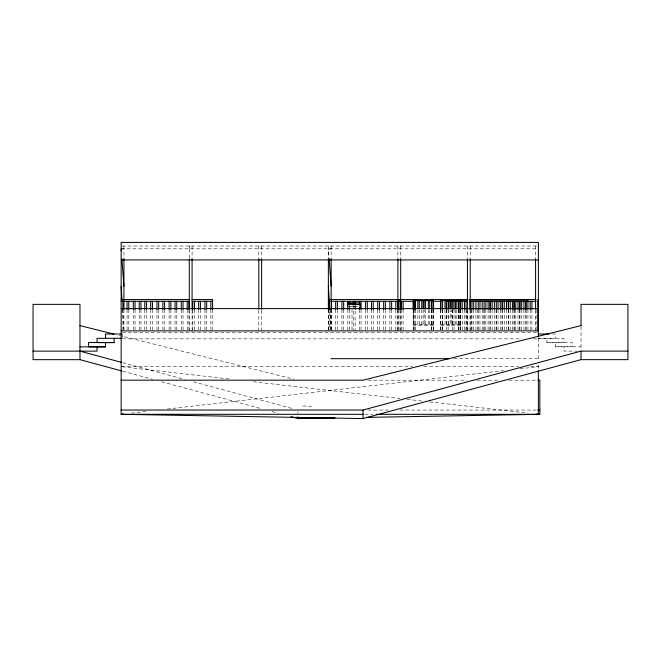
<?xml version="1.0" encoding="UTF-8"?>
<svg xmlns="http://www.w3.org/2000/svg" width="661" height="661" viewBox="0 0 661 661"><rect width="100%" height="100%" fill="white"/><g stroke="black" fill="none" stroke-linecap="round" stroke-linejoin="round"><path stroke-width="0.5" stroke-dasharray="3.31 2.48" d="M189.294 248.809L189.294 246.024L189.294 259.062M131.399 413.133L145.751 411.497M167.283 409.035L503.508 370.647M519.91 368.78L538.368 366.673L530.105 366.673M122.078 246.024L537.434 246.024M121.153 248.809L538.368 248.809M122.078 248.949L123.929 248.949M331.144 248.949L328.368 248.949L329.12 259.021M348.454 306.349L359.039 306.349M355.139 306.522L352.007 306.522L352.007 329.847M413.72 324.601L423.106 324.601M424.155 324.601L433.542 324.601M440.837 324.601L450.224 324.601M451.273 324.601L460.659 324.601M433.542 325.642L424.155 325.642L424.155 309.612M440.837 325.642L450.224 325.642L450.224 309.612M460.659 325.642L451.273 325.642L451.273 309.612M122.186 332.252L538.368 332.252M552.414 333.979L555.43 333.979L555.43 338.25L538.368 338.25M538.459 338.333L563.957 338.333L563.957 342.596L546.895 342.596L546.895 338.333M122.186 338.853L521.843 338.853M533.204 338.853L538.368 338.853M546.895 342.497L572.492 342.497L572.492 346.769L555.43 346.769L555.43 342.497M555.43 346.851L581.027 346.851M578.011 351.115L563.957 351.115L563.957 346.851M453.686 358.675L538.368 358.675M121.153 366.673L412.373 366.673M423.734 366.673L518.745 366.673M367.946 380.191L466.765 380.191M477.06 380.191L498.675 380.191M508.97 380.191L536.765 380.191M367.946 410.051L388.528 410.051M399.855 410.051L536.765 410.051M364.855 414.323L373.135 414.307M122.178 366.789L230.838 379.191M253.386 381.769L399.979 398.5M407.151 399.327L422.528 401.078M429.7 401.896L528.114 413.133M118.972 335.375L293.947 379.191M122.772 362.699L184.485 379.381M193.442 381.802L293.963 408.977M122.772 371.234L152.633 379.307M161.59 381.728L262.111 408.903M272.068 411.588L278.041 413.208M331.087 329.707L329.822 309.48L329.756 329.839M122.599 309.48L123.871 329.707M581.027 326.724L581.027 349.405M538.368 338.068L538.368 360.732M538.368 364.855L538.368 370.003M536.088 309.464L536.088 330.864M535.584 246.024L535.584 259.062M535.584 310.348L535.584 330.864M531.915 309.464L531.915 329.839M530.172 309.464L530.172 329.839M527.932 309.464L527.932 329.839M526.197 309.464L526.197 329.839M525.652 309.464L525.652 329.839M523.917 309.464L523.917 329.839M521.678 309.464L521.678 329.839M519.934 309.464L519.934 329.839M519.744 309.464L519.744 329.839M518.009 309.464L518.009 329.839M515.762 309.464L515.762 329.839M514.184 309.464L514.184 329.839M514.027 309.464L514.027 329.839M512.44 309.464L512.44 329.839M510.201 309.464L510.201 329.839M508.466 309.464L508.466 329.839M508.268 309.464L508.268 329.839M506.533 309.464L506.533 330.864M504.293 309.464L504.293 329.839M502.55 309.464L502.55 329.839M502.013 309.464L502.013 329.839M500.278 309.464L500.278 329.839M498.03 309.464L498.03 329.839M496.295 309.464L496.295 329.839M496.105 309.464L496.105 329.839M494.362 309.464L494.362 330.864M492.123 309.464L492.123 329.839M490.388 309.464L490.388 329.839M489.842 309.464L489.842 329.839M488.107 309.464L488.107 329.839M485.868 309.464L485.868 329.839M484.125 309.464L484.125 329.839M483.935 309.464L483.935 329.839M482.2 309.464L482.2 329.839M479.952 309.464L479.952 329.839M478.217 309.464L478.217 329.839M477.68 309.464L477.68 329.839M475.937 309.464L475.937 329.839M473.697 309.464L473.697 329.839M471.954 309.464L471.954 329.839M471.764 309.464L471.764 329.839M470.219 246.024L470.219 259.062M470.219 310.348L470.219 330.864M470.029 309.464L470.029 329.839M467.781 309.464L467.781 329.839M467.434 246.024L467.434 259.062M467.434 310.348L467.434 330.864M466.203 309.464L466.203 329.839M466.046 309.464L466.046 329.839M464.46 309.464L464.46 330.864M462.221 309.464L462.221 329.839M460.659 309.464L460.659 329.839M460.486 309.464L460.486 329.839M460.296 309.464L460.296 329.839M459.271 309.612L459.271 324.601M458.916 309.464L458.916 329.839M458.742 309.464L458.742 329.839M458.552 309.464L458.552 330.864M456.834 309.612L456.834 324.601M455.446 309.612L455.446 324.601M454.033 309.464L454.033 329.839M452.661 309.612L452.661 324.601M452.298 309.464L452.298 329.839M448.836 309.612L448.836 324.601M448.125 309.464L448.125 329.839M446.406 309.612L446.406 324.601M446.382 309.464L446.382 329.839M445.01 309.612L445.01 324.601M442.581 309.464L442.581 329.839M442.407 309.464L442.407 329.839M442.234 309.612L442.234 324.601M440.837 309.464L440.837 330.864M440.664 309.464L440.664 329.839M433.542 309.464L433.542 329.839M433.368 309.464L433.368 329.839M432.145 309.612L432.145 324.601M431.798 309.464L431.798 329.839M431.625 309.464L431.625 330.864M429.716 309.612L429.716 324.601M428.32 309.612L428.32 324.601M425.544 309.612L425.544 324.601M423.106 309.612L423.106 325.642L413.72 325.642L413.72 309.612M421.718 309.612L421.718 324.601M419.281 309.612L419.281 324.601M417.892 309.612L417.892 324.601M415.108 309.464L415.108 329.839M414.934 309.464L414.934 329.839M413.373 309.464L413.373 329.839M413.199 309.464L413.199 329.839M403.119 309.464L403.119 330.864M401.376 309.464L401.376 330.864M400.682 246.024L400.682 259.062M400.682 310.348L400.682 330.864M399.988 309.464L399.988 329.839M398.252 309.464L398.252 329.839M397.905 246.024L397.905 259.062M397.905 310.348L397.905 330.864M397.55 309.464L397.55 329.839M395.815 309.464L395.815 330.864M391.643 309.464L391.643 329.839M389.907 309.464L389.907 330.864M385.388 309.464L385.388 329.839M383.644 309.464L383.644 329.839M379.472 309.464L379.472 329.839M377.737 309.464L377.737 329.839M373.217 309.464L373.217 329.839M371.482 309.464L371.482 329.839M367.309 309.464L367.309 329.839M365.566 309.464L365.566 330.864M361.046 309.464L361.046 329.839M359.311 309.464L359.311 329.839M355.139 305.382L355.139 329.847M353.395 305.382L353.395 329.839M349.578 305.382L349.578 307.423M349.578 309.464L349.578 329.839M347.835 309.464L347.835 330.864M343.662 309.464L343.662 329.839M341.927 309.464L341.927 329.839M337.407 309.464L337.407 329.839M335.664 309.464L335.664 329.839M331.492 309.464L331.492 329.839M331.144 246.024L331.144 259.062M331.144 309.48L331.144 330.864M330.26 309.464L330.26 329.839M328.525 309.464L328.525 330.864M328.368 246.024L328.368 259.062M328.368 309.48L328.368 330.864M297.946 411.762L297.946 413.464M261.616 246.024L261.616 259.062M261.616 310.348L261.616 330.864M258.831 246.024L258.831 259.062M258.831 310.348L258.831 330.864M212.586 309.464L212.586 329.839M210.851 309.464L210.851 329.839M206.678 309.464L206.678 329.839M204.943 309.464L204.943 329.839M200.423 309.464L200.423 329.839M198.68 309.464L198.68 329.839M194.508 309.464L194.508 330.864M192.772 309.464L192.772 329.839M192.078 246.024L192.078 259.062M192.078 310.348L192.078 330.864M189.294 310.348L189.294 330.864M188.947 309.464L188.947 329.839M187.212 309.464L187.212 329.839M183.039 309.464L183.039 329.839M181.296 309.464L181.296 329.839M176.776 309.464L176.776 329.839M175.041 309.464L175.041 329.839M170.869 309.464L170.869 329.839M169.125 309.464L169.125 329.839M164.606 309.464L164.606 329.839M162.87 309.464L162.87 329.839M158.698 309.464L158.698 329.839M156.963 309.464L156.963 329.839M152.443 309.464L152.443 329.839M150.7 309.464L150.7 329.839M146.527 309.464L146.527 329.839M144.792 309.464L144.792 329.839M140.967 309.464L140.967 329.839M139.231 309.464L139.231 329.839M135.059 309.464L135.059 329.839M133.315 309.464L133.315 329.839M128.796 309.464L128.796 329.839M127.061 309.464L127.061 329.839M123.929 246.024L123.929 259.062M123.929 309.48L123.929 330.864M122.888 309.464L122.888 330.864M122.632 333.995L122.632 338.267M302.812 406.044A64.233 5.081 -6.1 0 1 311.562 406.391"/><path stroke-width="0.99" d="M423.106 308.613L423.106 299.573L399.988 299.573M450.224 308.613L450.224 299.573M460.659 300.615L460.659 299.573M121.153 410.035L363.054 410.035L581.027 351.115L627.95 351.115M538.368 337.044L538.368 242.413L121.153 242.413L121.153 414.307L363.054 418.57L581.027 359.65L627.95 359.65L627.95 304.341L581.027 304.341L581.027 325.716M581.027 325.592L363.054 380.174L121.153 380.174M123.202 414.067L121.153 414.307L363.054 414.307M290.98 416.703L297.946 418.587L335.003 417.934M366.913 417.372L539.847 414.323L539.847 380.191L537.79 380.191M121.153 259.938L538.368 259.938M121.153 299.573L188.872 299.573M191.971 299.573L212.586 299.573L212.586 309.464M328.872 299.573L328.525 309.464M329.756 299.573L399.641 299.573L399.641 301.309M468.038 299.573L424.155 299.573L424.155 308.613M470.095 299.573L536.088 299.573M460.486 300.044L467.641 300.044M469.682 300.044L527.932 300.044L527.932 309.464M423.106 300.615L415.108 300.615L415.108 309.464M424.155 300.615L432.145 300.615M442.234 300.615L450.224 300.615M451.273 300.615L459.271 300.615M121.153 301.309L188.947 301.309L188.947 309.464M212.586 301.309L192.772 301.309L192.772 309.464M398.252 301.309L399.988 301.309L399.988 309.464M413.199 301.309L401.376 301.309L401.376 309.464M415.108 301.309L413.373 301.309L413.373 309.464M451.463 301.309L446.382 301.309L446.382 309.464M452.298 301.309L458.552 301.309L458.552 309.464M467.781 301.309L458.916 301.309L458.916 309.464M469.682 301.309L536.088 301.309M347.488 306.349L347.488 302.92L360.005 302.92L360.005 308.034M347.488 304.614L360.005 304.638L347.488 302.945M121.153 308.613L538.368 308.613M121.153 330.864L538.368 330.864M538.368 333.979L549.407 333.979M121.632 333.995L105.57 333.995L105.57 338.267M121.632 338.267L97.043 338.349L97.043 342.613L114.105 342.613L114.105 338.349M114.105 342.522L88.508 342.522L88.508 346.785L105.57 346.785L105.57 342.522M79.973 346.868L105.57 346.868M33.05 351.131L97.043 351.131L97.043 346.868M330.797 358.675L449.554 358.675M79.973 359.667L33.05 359.667L33.05 304.357L79.973 304.357L79.973 359.667L121.781 370.961M537.79 410.051L539.847 410.051M376.225 414.307L539.847 414.323M536.311 414.067L538.368 414.307L538.368 370.722M79.973 325.617L113.973 334.127M79.973 351.131L121.781 362.435M329.12 259.021L331.144 286.221M121.153 248.949L121.302 250.965M121.905 259.021L123.929 286.221M328.368 286.221L329.822 309.48L329.756 301.309L397.55 301.309L397.55 309.464M121.153 286.221L121.971 299.367M581.027 351.115L581.027 359.65M537.823 299.573L537.823 330.864M535.584 259.062L535.584 309.323M531.915 301.309L531.915 309.464M530.172 301.309L530.172 309.464M526.197 301.309L526.197 309.464M525.652 301.309L525.652 309.464M523.917 301.309L523.917 309.464M521.678 301.309L521.678 309.464M519.934 301.309L519.934 309.464M519.744 301.309L519.744 309.464M518.009 301.309L518.009 309.464M515.762 301.309L515.762 309.464M514.184 301.309L514.184 309.464M514.027 301.309L514.027 309.464M512.44 301.309L512.44 309.464M510.201 301.309L510.201 309.464M508.466 301.309L508.466 309.464M508.268 301.309L508.268 309.464M506.533 301.309L506.533 309.464M504.293 301.309L504.293 309.464M502.55 301.309L502.55 309.464M502.013 301.309L502.013 309.464M500.278 301.309L500.278 309.464M498.03 301.309L498.03 309.464M496.295 301.309L496.295 309.464M494.362 301.309L494.362 309.464M492.123 301.309L492.123 309.464M490.388 301.309L490.388 309.464M489.842 301.309L489.842 309.464M488.107 301.309L488.107 309.464M485.868 301.309L485.868 309.464M484.125 301.309L484.125 309.464M482.2 301.309L482.2 309.464M479.952 301.309L479.952 309.464M478.217 301.309L478.217 309.464M475.937 301.309L475.937 309.464M473.697 301.309L473.697 309.464M471.954 301.309L471.954 309.464M470.219 259.062L470.219 309.323M470.029 301.309L470.029 309.464M467.434 259.062L467.434 309.323M466.046 301.309L466.046 309.464M464.46 301.309L464.46 309.464M462.221 301.309L462.221 309.464M460.659 301.309L460.659 309.464M460.486 299.573L460.486 309.464M458.742 299.573L458.742 309.464M456.834 300.615L456.834 308.613M455.446 300.615L455.446 308.613M454.033 301.309L454.033 309.464M452.661 300.615L452.661 308.613M451.273 299.573L451.273 308.613M448.836 300.615L448.836 308.613M448.125 301.309L448.125 309.464M446.406 300.615L446.406 308.613M445.01 300.615L445.01 308.613M442.581 309.464L442.581 301.309L431.798 301.309L431.798 309.464M442.407 299.573L442.407 301.309M440.837 299.573L440.837 309.464M440.664 301.309L440.664 309.464M433.542 300.615L433.542 309.464M433.368 299.573L433.368 309.464M431.625 299.573L431.625 309.464M429.716 300.615L429.716 308.613M428.32 300.615L428.32 308.613M425.544 300.615L425.544 308.613M421.718 300.615L421.718 308.613M419.281 300.615L419.281 308.613M417.892 300.615L417.892 308.613M414.934 299.573L414.934 309.464M413.199 299.573L413.199 309.464M403.119 301.309L403.119 309.464M400.682 259.062L400.682 309.323M398.252 299.573L398.252 309.464M397.905 259.062L397.905 309.323M395.815 301.309L395.815 309.464M391.643 301.309L391.643 309.464M389.907 301.309L389.907 309.464M385.388 301.309L385.388 309.464M383.644 301.309L383.644 309.464M379.472 301.309L379.472 309.464M377.737 301.309L377.737 309.464M373.217 301.309L373.217 309.464M371.482 301.309L371.482 309.464M367.309 301.309L367.309 309.464M365.566 301.309L365.566 309.464M363.054 410.035L363.054 418.57M361.046 301.309L361.046 309.464M359.311 301.309L359.311 303.349M359.311 307.423L359.311 309.464M355.139 301.309L355.139 303.349M355.139 307.423L355.139 309.464M353.395 301.309L353.395 303.349M349.578 301.309L349.578 303.349M349.578 307.423L349.578 309.464M347.835 301.309L347.835 309.464M343.662 301.309L343.662 309.464M341.927 301.309L341.927 309.464M337.407 301.309L337.407 309.464M335.664 301.309L335.664 309.464M331.492 299.573L331.492 309.464M331.144 259.021L331.144 300.094M328.368 259.021L328.368 309.48M297.946 416.884L297.946 418.587M261.616 259.062L261.616 309.323M258.831 259.062L258.831 309.323M210.851 301.309L210.851 309.464M206.678 301.309L206.678 309.464M204.943 301.309L204.943 309.464M200.423 301.309L200.423 309.464M198.68 301.309L198.68 309.464M194.508 301.309L194.508 309.464M192.078 259.062L192.078 309.323M189.294 259.062L189.294 309.323M187.212 301.309L187.212 309.464M183.039 301.309L183.039 309.464M181.296 301.309L181.296 309.464M176.776 301.309L176.776 309.464M175.041 301.309L175.041 309.464M170.869 301.309L170.869 309.464M169.125 301.309L169.125 309.464M164.606 301.309L164.606 309.464M162.87 301.309L162.87 309.464M158.698 301.309L158.698 309.464M156.963 301.309L156.963 309.464M152.443 301.309L152.443 309.464M150.7 301.309L150.7 309.464M146.527 301.309L146.527 309.464M144.792 301.309L144.792 309.464M140.967 301.309L140.967 309.464M139.231 301.309L139.231 309.464M135.059 301.309L135.059 309.464M133.315 301.309L133.315 309.464M128.796 301.309L128.796 309.464M127.061 301.309L127.061 309.464M123.929 259.021L123.929 309.48M122.888 299.573L122.888 309.464"/></g></svg>
